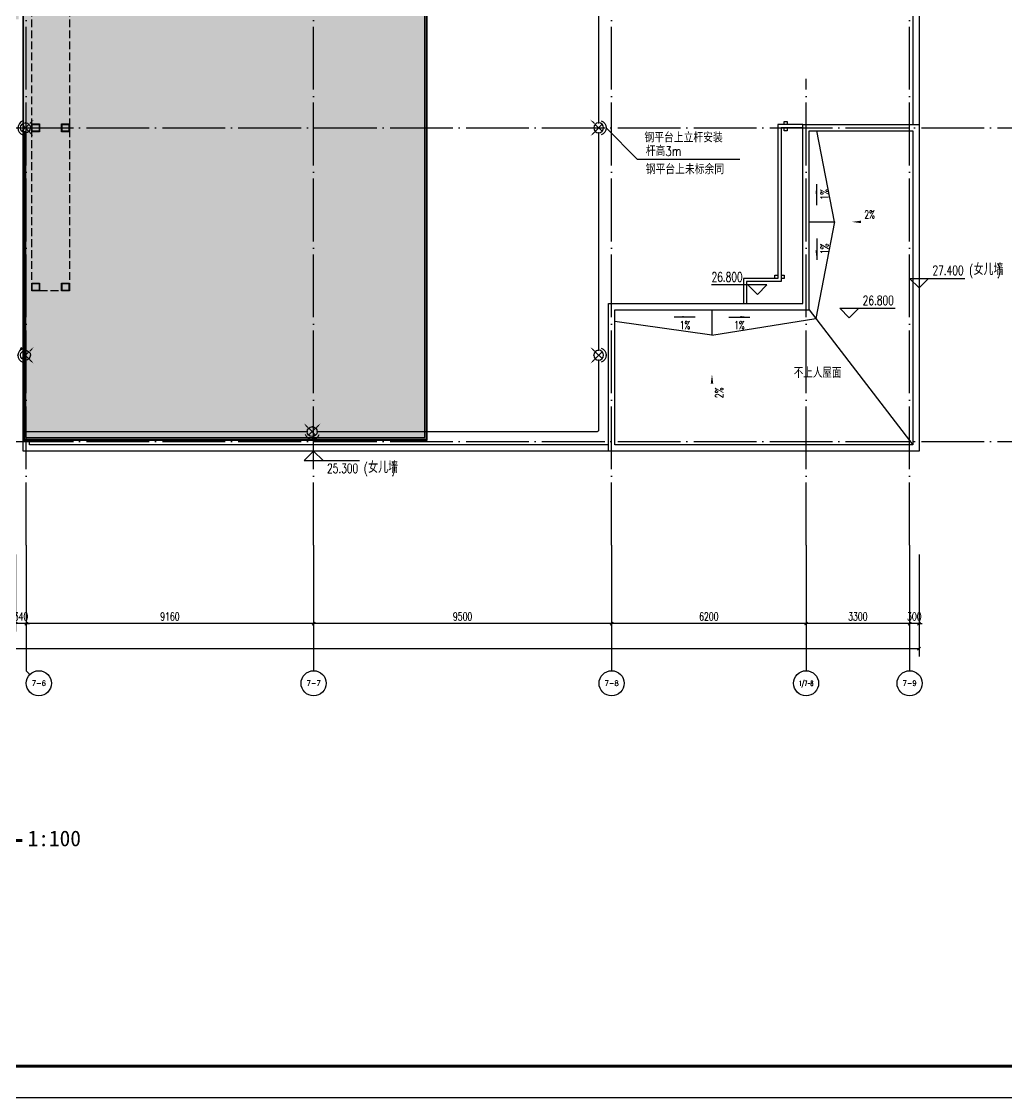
# Model space of a CAD drawing. Extents: x -621157 to 1764546, y -106808 to 741893.
# Drawn here: x 238188 to 269588, y 479856 to 514139 of the extents above; entities that cross this region are included whole.
import ezdxf
from ezdxf.enums import TextEntityAlignment as Align

# ---------------------------------------------------------------- set-up
doc = ezdxf.new("R2010")
doc.units = 0
doc.header["$LTSCALE"] = 1000
doc.header["$MEASUREMENT"] = 0
for name, pattern in [('DASH', [0.35, 0.25, -0.1]), ('XREF-A-101-平面图_t3$0$DASH', [0.35, 0.25, -0.1]), ('XREF-A-101-平面图_t3$0$DOTE', [2.42, 2, -0.2, 0.02, -0.2])]:
    doc.linetypes.add(name, pattern=pattern)
for name, color, linetype in [('0-底图', 7, 'Continuous'), ('A-DIVISION', 3, 'Continuous'), ('AXIS_TEXT', 7, 'Continuous'), ('EQUIP-照明', 3, 'Continuous'), ('SIG_TEXT', 2, 'Continuous'), ('TK-BLUE', 7, 'Continuous'), ('WIRE-照明', 4, 'Continuous'), ('XREF-A-101-平面图_t3$0$A-ANNO-CUTL', 8, 'Continuous'), ('XREF-A-101-平面图_t3$0$A-ANNO-IDEN', 8, 'Continuous'), ('XREF-A-101-平面图_t3$0$A-DIM_ELEV', 8, 'Continuous'), ('XREF-A-101-平面图_t3$0$A-DOTE', 8, 'Continuous'), ('XREF-A-101-平面图_t3$0$A-HANDRAIL', 8, 'Continuous'), ('XREF-A-101-平面图_t3$0$A-LEAD-AROW', 8, 'Continuous'), ('XREF-A-101-平面图_t3$0$A-PUB_HATCH', 8, 'Continuous'), ('XREF-A-101-平面图_t3$0$A-RAIL', 8, 'Continuous'), ('XREF-A-101-平面图_t3$0$A-ROOF', 8, 'Continuous'), ('XREF-A-101-平面图_t3$0$A-roof-water', 8, 'Continuous'), ('XREF-A-101-平面图_t3$0$A-STAIR', 8, 'Continuous'), ('XREF-A-101-平面图_t3$0$AXIS', 8, 'Continuous'), ('XREF-A-101-平面图_t3$0$SS-COLUMN', 8, 'Continuous'), ('XREF-A-101-平面图_t3$0$底图 - 副本$0$PUB_TEXT', 8, 'Continuous'), ('XREF-A-101-平面图_t3$0$建-箭头', 8, 'Continuous')]:
    doc.layers.add(name, color=color, linetype=linetype)
doc.styles.add('COMPLEX', font='COMPLEX')
doc.styles.add('DIM_FONT', font='ROMANS', dxfattribs={"width": 0.8, "bigfont": 'HZDXC'})
doc.styles.add('HL-LD', font='simsun.ttc', dxfattribs={"height": 500})
doc.styles.add('ST64S', font='hl-ld.shx', dxfattribs={"bigfont": 'ST64S.shx'})
doc.styles.get("Standard").update_dxf_attribs({"font": 'romans.shx', "bigfont": 'HZDXC.SHX'})
doc.styles.add('XREF-A-101-平面图_t3$0$A-AXIS-LABEL', font='COMPLEX', dxfattribs={"bigfont": 'GBCBIG'})
doc.styles.add('XREF-A-101-平面图_t3$0$A-DIM_T3', font='SIMPLEX', dxfattribs={"width": 0.705882, "bigfont": 'GBCBIG'})
doc.styles.add('XREF-A-101-平面图_t3$0$A-STANDARD', font='SIMPLEX', dxfattribs={"bigfont": 'GBCBIG'})
doc.styles.add('XREF-A-101-平面图_t3$0$底图 - 副本$0$_TCH_DIM', font='SIMPLEX', dxfattribs={"bigfont": 'GBCBIG'})
doc.dimstyles.new('XREF-A-101-平面图_t3$0$A-DIM-100', dxfattribs={"dimscale": 100, "dimtxt": 2.55, "dimasz": 1, "dimexe": 2.5, "dimexo": 3, "dimgap": 1, "dimtad": 1, "dimdec": 0, "dimzin": 0, "dimdsep": 46, "dimtxsty": 'XREF-A-101-平面图_t3$0$A-DIM_T3', "dimblk": 'XREF-A-101-平面图_t3$0$_ArchTick', "dimcen": 0.09, "dimclrt": 7, "dimazin": 2, "dimtfac": 1, "dimtdec": 0, "dimtix": 1, "dimtmove": 2, "dimatfit": 3, "dimfxl": 0, "dimtolj": 1, "dimtzin": 0, "dimarcsym": 0})

# ---------------------------------------------------------------- blocks, each defined once
blk = doc.blocks.new('XREF-A-101-平面图_t3$0$G$CEB38B5CA')
at = {"layer": 'XREF-A-101-平面图_t3$0$A-PUB_HATCH'}
h = blk.add_hatch(dxfattribs=at)
h.set_pattern_fill('ANGLE', color=256, scale=100)
h.set_pattern_definition([(0, (-747423.56, 77633.4), (0, 349.25), [254, -95.25]), (90, (-747423.56, 77633.4), (-349.25, 2e-14), [254, -95.25])])
h.paths.add_polyline_path([(25414, -49210), (29414, -49210), (29414, -47010), (31189, -47010), (31189, -39860), (12534, -39860), (12534, -76810), (25414, -76810)])
h.paths.add_polyline_path([(-16361, -63410), (12384, -63410), (12384, -39860), (-16111, -39860), (-16111, -56860), (-17811, -56860), (-17811, -58260), (-16411, -58260), (-16411, -58060), (-16361, -58060), (-16361, -63410)], is_closed=False)
h.paths.add_polyline_path([(30374, -42232, 1), (30604, -41788, 1)], flags=16)
h.paths.add_polyline_path([(30291, -44650, 1), (30687, -44269, 1)], flags=16)
h.paths.add_polyline_path([(30184, -43320, 1), (30793, -42801, 1)], flags=16)
h.paths.add_polyline_path([(-5511, -41960), (-5511, -46660), (-7311, -46660), (-7311, -41960), (-5511, -41960)], is_closed=False, flags=16)
h.paths.add_polyline_path([(-5511, -47060), (-5511, -49660), (-7311, -49660), (-7311, -47060)], flags=16)
h.paths.add_polyline_path([(-8811, -41960), (-8811, -49660), (-10611, -49660), (-10611, -41960)], flags=16)
h.paths.add_polyline_path([(-12111, -41060), (-12111, -49660), (-13911, -49660), (-13911, -41060)], flags=16)
h.paths.add_polyline_path([(9689, -53360), (9689, -55610), (689, -55610), (689, -53360)], flags=16)
h.paths.add_polyline_path([(9689, -58560), (9689, -60810), (689, -60810), (689, -58560)], flags=16)
h.paths.add_polyline_path([(-2311, -58560), (-2311, -60810), (-11311, -60810), (-11311, -58560)], flags=16)
h.paths.add_polyline_path([(-2311, -53360), (-2311, -55610), (-11311, -55610), (-11311, -53360)], flags=16)
at = {"layer": 'XREF-A-101-平面图_t3$0$A-ANNO-IDEN'}
blk.add_circle((12494, -73904), 36.7, dxfattribs=at)
at = {"layer": 'XREF-A-101-平面图_t3$0$A-HANDRAIL'}
blk.add_line((12559, -66985), (12609, -66985), dxfattribs=at)
for points in [[(25339, -76735), (25339, -58385)], [(25389, -76785), (25389, -58435)], [(12559, -66985), (12559, -76785), (25389, -76785)], [(12609, -66985), (12609, -76735), (25339, -76735)]]:
    blk.add_lwpolyline(points, dxfattribs=at)
at = {"layer": 'XREF-A-101-平面图_t3$0$A-STAIR'}
for points in [[(12534, -39860), (12534, -76810)], [(25414, -76810), (25414, -49210), (29414, -49210), (29414, -47010), (31189, -47010)], [(12534, -76810), (25414, -76810)]]:
    blk.add_lwpolyline(points, dxfattribs=at)
blk = doc.blocks.new('XREF-A-101-平面图_t3$0$G$C29F22FFE')
at = {"layer": 'XREF-A-101-平面图_t3$0$A-LEAD-AROW', "transparency": 33554559}
for points in [[(-3262, -1897), (-3262, -2197), (-3302, -2197)], [(-3262, -4303), (-3262, -4003), (-3302, -4003)], [(-7803, -6137), (-7503, -6137), (-7503, -6097)], [(-5397, -6137), (-5697, -6137), (-5697, -6097)]]:
    blk.add_hatch(color=256, dxfattribs=at).paths.add_polyline_path(points, flags=17)
at = {"layer": 'XREF-A-101-平面图_t3$0$A-DIM_ELEV'}
for p, q in [((-4854, -5109), (-6614, -5109)), ((-5154, -5409), (-5454, -5109)), ((-5154, -5409), (-4854, -5109)), ((0, -5200), (-300, -4900)), ((-300, -4900), (1460, -4900)), ((0, -5200), (300, -4900)), ((-2224, -6153), (-2524, -5853)), ((-2524, -5853), (-764, -5853)), ((-2224, -6153), (-1924, -5853))]:
    blk.add_line(p, q, dxfattribs=at)
at = {"layer": 'XREF-A-101-平面图_t3$0$A-LEAD-AROW'}
for points in [[(-3262, -2568), (-3262, -1897)], [(-3262, -3632), (-3262, -4303)], [(-7132, -6137), (-7803, -6137)], [(-6068, -6137), (-5397, -6137)]]:
    blk.add_lwpolyline(points, dxfattribs=at)
for points in [[(-982, -3100, 0, 0, 0), (-2148, -3100, 0, 80, 0), (-1848, -3100, 0, 0, 0)], [(-6600, -9120, 0, 0, 0), (-6600, -7953, 0, 80, 0), (-6600, -8253, 0, 0, 0)]]:
    blk.add_lwpolyline(points, format="xyseb", dxfattribs=at)
at = {"layer": 'XREF-A-101-平面图_t3$0$A-ROOF'}
for points in [[(0, 0), (0, -10400), (-9900, -10400), (-9900, -5700), (-3700, -5700), (-3700, 0)], [(-200, -200), (-200, -10200), (-9700, -10200), (-9700, -5900), (-3500, -5900), (-3500, -200)]]:
    blk.add_lwpolyline(points, close=True, dxfattribs=at)
for points in [[(-4300, 0), (-4300, 100), (-4200, 100), (-4200, 0)], [(-3700, 0), (-4500, 0), (-4500, -4900), (-5600, -4900), (-5600, -5700)], [(-3700, -100), (-4400, -100), (-4400, -5000), (-5500, -5000), (-5500, -5700)], [(-4200, -100), (-4200, -200), (-4300, -200), (-4300, -100)], [(-4500, -4900), (-4600, -4900), (-4600, -4800), (-4500, -4800)], [(-4400, -4800), (-4300, -4800), (-4300, -4900), (-4400, -4900)]]:
    blk.add_lwpolyline(points, dxfattribs=at)
at = {"layer": 'XREF-A-101-平面图_t3$0$A-roof-water'}
for points in [[(-3500, -3100), (-2695, -3100), (-3257, -200)], [(-3500, -3100), (-2695, -3100), (-3290, -6173)], [(-6600, -5900), (-6600, -6704), (-9700, -6275)], [(-6600, -5900), (-6600, -6704), (-3290, -6173)], [(-3500, -5900), (-200, -10200)]]:
    blk.add_lwpolyline(points, dxfattribs=at)
at = {"layer": 'XREF-A-101-平面图_t3$0$A-DIM_ELEV', "color": 7, "style": 'XREF-A-101-平面图_t3$0$A-STANDARD', "width": 0.705882}
for s, height, p in [('(', 298, (1600, -4795)), (')', 298, (2487, -4795)), ('26.800', 297.5, (-6614, -5004)), ('27.400', 297.5, (430, -4795)), ('26.800', 297.5, (-1794, -5748))]:
    blk.add_text(s, height=height, dxfattribs=at).set_placement(p)
at = {"layer": 'XREF-A-101-平面图_t3$0$A-DIM_ELEV', "color": 7, "style": 'XREF-A-101-平面图_t3$0$A-STANDARD'}
blk.add_text('女儿墙', height=373.3, dxfattribs=at).set_placement((1740, -4795))
at = {"layer": 'XREF-A-101-平面图_t3$0$A-LEAD-AROW', "color": 7, "style": 'XREF-A-101-平面图_t3$0$A-STANDARD', "width": 0.705882}
for s, p in [('1%', (-2887, -2396)), ('1%', (-2887, -4130)), ('2%', (-6240, -8717))]:
    blk.add_text(s, height=255, rotation=90, dxfattribs=at).set_placement(p)
for s, p in [('2%', (-1745, -2995)), ('1%', (-7630, -6513)), ('1%', (-5896, -6513))]:
    blk.add_text(s, height=255, dxfattribs=at).set_placement(p)
at = {"layer": 'XREF-A-101-平面图_t3$0$底图 - 副本$0$PUB_TEXT', "style": 'XREF-A-101-平面图_t3$0$底图 - 副本$0$_TCH_DIM'}
blk.add_text('不上人屋面', height=337.6, dxfattribs=at).set_placement((-3993, -8069))
blk = doc.blocks.new('XREF-A-101-平面图_t3$0$_ArchTick')
at = {"color": 0, "linetype": 'ByBlock', "const_width": 0.4}
blk.add_lwpolyline([(-0.5, -0.5), (0.5, 0.5)], dxfattribs=at)
blk = doc.blocks.new('*D25483')
at = {"layer": 'Defpoints', "color": 0}
for p in [(66500, -3300), (66800, -3300), (66500, -5800)]:
    blk.add_point(p, dxfattribs=at)
at = {"layer": 'XREF-A-101-平面图_t3$0$AXIS', "color": 0, "lineweight": -2}
for p, q in [((66500, -3600), (66500, -6050)), ((66800, -3600), (66800, -6050)), ((66500, -5800), (66400, -5800)), ((66800, -5800), (66500, -5800)), ((66800, -5800), (66900, -5800))]:
    blk.add_line(p, q, dxfattribs=at)
at = {"layer": 'XREF-A-101-平面图_t3$0$AXIS', "color": 0, "linetype": 'ByBlock', "lineweight": -2, "xscale": 100, "yscale": 100, "zscale": 100}
blk.add_blockref('XREF-A-101-平面图_t3$0$_ArchTick', (66500, -5800), dxfattribs=at)
at = {"layer": 'XREF-A-101-平面图_t3$0$AXIS', "color": 0, "linetype": 'ByBlock', "lineweight": -2, "xscale": 100, "yscale": 100, "zscale": 100, "rotation": 180}
blk.add_blockref('XREF-A-101-平面图_t3$0$_ArchTick', (66800, -5800), dxfattribs=at)
at = {"layer": 'XREF-A-101-平面图_t3$0$AXIS', "color": 7, "insert": (66650, -5573), "char_height": 255, "attachment_point": 5, "style": 'XREF-A-101-平面图_t3$0$A-DIM_T3'}
blk.add_mtext('\\A1;300', dxfattribs=at)
blk = doc.blocks.new('*D25484')
at = {"layer": 'Defpoints', "color": 0}
for p in [(63200, -3300), (66500, -3300), (63200, -5800)]:
    blk.add_point(p, dxfattribs=at)
at = {"layer": 'XREF-A-101-平面图_t3$0$AXIS', "color": 0, "lineweight": -2}
for p, q in [((63200, -3600), (63200, -6050)), ((66500, -3600), (66500, -6050)), ((66500, -5800), (63200, -5800))]:
    blk.add_line(p, q, dxfattribs=at)
at = {"layer": 'XREF-A-101-平面图_t3$0$AXIS', "color": 0, "linetype": 'ByBlock', "lineweight": -2, "xscale": 100, "yscale": 100, "zscale": 100, "rotation": 180}
blk.add_blockref('XREF-A-101-平面图_t3$0$_ArchTick', (63200, -5800), dxfattribs=at)
at = {"layer": 'XREF-A-101-平面图_t3$0$AXIS', "color": 0, "linetype": 'ByBlock', "lineweight": -2, "xscale": 100, "yscale": 100, "zscale": 100}
blk.add_blockref('XREF-A-101-平面图_t3$0$_ArchTick', (66500, -5800), dxfattribs=at)
at = {"layer": 'XREF-A-101-平面图_t3$0$AXIS', "color": 7, "insert": (64850, -5573), "char_height": 255, "attachment_point": 5, "style": 'XREF-A-101-平面图_t3$0$A-DIM_T3'}
blk.add_mtext('\\A1;3300', dxfattribs=at)
blk = doc.blocks.new('*D25485')
at = {"layer": 'Defpoints', "color": 0}
for p in [(57000, -3300), (63200, -3300), (57000, -5800)]:
    blk.add_point(p, dxfattribs=at)
at = {"layer": 'XREF-A-101-平面图_t3$0$AXIS', "color": 0, "lineweight": -2}
for p, q in [((57000, -3600), (57000, -6050)), ((63200, -3600), (63200, -6050)), ((63200, -5800), (57000, -5800))]:
    blk.add_line(p, q, dxfattribs=at)
at = {"layer": 'XREF-A-101-平面图_t3$0$AXIS', "color": 0, "linetype": 'ByBlock', "lineweight": -2, "xscale": 100, "yscale": 100, "zscale": 100, "rotation": 180}
blk.add_blockref('XREF-A-101-平面图_t3$0$_ArchTick', (57000, -5800), dxfattribs=at)
at = {"layer": 'XREF-A-101-平面图_t3$0$AXIS', "color": 0, "linetype": 'ByBlock', "lineweight": -2, "xscale": 100, "yscale": 100, "zscale": 100}
blk.add_blockref('XREF-A-101-平面图_t3$0$_ArchTick', (63200, -5800), dxfattribs=at)
at = {"layer": 'XREF-A-101-平面图_t3$0$AXIS', "color": 7, "insert": (60100, -5573), "char_height": 255, "attachment_point": 5, "style": 'XREF-A-101-平面图_t3$0$A-DIM_T3'}
blk.add_mtext('\\A1;6200', dxfattribs=at)
blk = doc.blocks.new('*D25486')
at = {"layer": 'Defpoints', "color": 0}
for p in [(47500, -3300), (57000, -3300), (47500, -5800)]:
    blk.add_point(p, dxfattribs=at)
at = {"layer": 'XREF-A-101-平面图_t3$0$AXIS', "color": 0, "lineweight": -2}
for p, q in [((47500, -3600), (47500, -6050)), ((57000, -3600), (57000, -6050)), ((57000, -5800), (47500, -5800))]:
    blk.add_line(p, q, dxfattribs=at)
at = {"layer": 'XREF-A-101-平面图_t3$0$AXIS', "color": 0, "linetype": 'ByBlock', "lineweight": -2, "xscale": 100, "yscale": 100, "zscale": 100, "rotation": 180}
blk.add_blockref('XREF-A-101-平面图_t3$0$_ArchTick', (47500, -5800), dxfattribs=at)
at = {"layer": 'XREF-A-101-平面图_t3$0$AXIS', "color": 0, "linetype": 'ByBlock', "lineweight": -2, "xscale": 100, "yscale": 100, "zscale": 100}
blk.add_blockref('XREF-A-101-平面图_t3$0$_ArchTick', (57000, -5800), dxfattribs=at)
at = {"layer": 'XREF-A-101-平面图_t3$0$AXIS', "color": 7, "insert": (52250, -5573), "char_height": 255, "attachment_point": 5, "style": 'XREF-A-101-平面图_t3$0$A-DIM_T3'}
blk.add_mtext('\\A1;9500', dxfattribs=at)
blk = doc.blocks.new('*D25487')
at = {"layer": 'Defpoints', "color": 0}
for p in [(38340, -3300), (47500, -3300), (38340, -5800)]:
    blk.add_point(p, dxfattribs=at)
at = {"layer": 'XREF-A-101-平面图_t3$0$AXIS', "color": 0, "lineweight": -2}
for p, q in [((38340, -3600), (38340, -6050)), ((47500, -3600), (47500, -6050)), ((47500, -5800), (38340, -5800))]:
    blk.add_line(p, q, dxfattribs=at)
at = {"layer": 'XREF-A-101-平面图_t3$0$AXIS', "color": 0, "linetype": 'ByBlock', "lineweight": -2, "xscale": 100, "yscale": 100, "zscale": 100, "rotation": 180}
blk.add_blockref('XREF-A-101-平面图_t3$0$_ArchTick', (38340, -5800), dxfattribs=at)
at = {"layer": 'XREF-A-101-平面图_t3$0$AXIS', "color": 0, "linetype": 'ByBlock', "lineweight": -2, "xscale": 100, "yscale": 100, "zscale": 100}
blk.add_blockref('XREF-A-101-平面图_t3$0$_ArchTick', (47500, -5800), dxfattribs=at)
at = {"layer": 'XREF-A-101-平面图_t3$0$AXIS', "color": 7, "insert": (42920, -5573), "char_height": 255, "attachment_point": 5, "style": 'XREF-A-101-平面图_t3$0$A-DIM_T3'}
blk.add_mtext('\\A1;9160', dxfattribs=at)
blk = doc.blocks.new('*D25488')
at = {"layer": 'Defpoints', "color": 0}
for p in [(38000, -3300), (38340, -3300), (38000, -5800)]:
    blk.add_point(p, dxfattribs=at)
at = {"layer": 'XREF-A-101-平面图_t3$0$AXIS', "color": 0, "lineweight": -2}
for p, q in [((38000, -3600), (38000, -6050)), ((38340, -3600), (38340, -6050)), ((38000, -5800), (37900, -5800)), ((38340, -5800), (38000, -5800)), ((38340, -5800), (38440, -5800))]:
    blk.add_line(p, q, dxfattribs=at)
at = {"layer": 'XREF-A-101-平面图_t3$0$AXIS', "color": 0, "linetype": 'ByBlock', "lineweight": -2, "xscale": 100, "yscale": 100, "zscale": 100}
blk.add_blockref('XREF-A-101-平面图_t3$0$_ArchTick', (38000, -5800), dxfattribs=at)
at = {"layer": 'XREF-A-101-平面图_t3$0$AXIS', "color": 0, "linetype": 'ByBlock', "lineweight": -2, "xscale": 100, "yscale": 100, "zscale": 100, "rotation": 180}
blk.add_blockref('XREF-A-101-平面图_t3$0$_ArchTick', (38340, -5800), dxfattribs=at)
at = {"layer": 'XREF-A-101-平面图_t3$0$AXIS', "color": 7, "insert": (38170, -5573), "char_height": 255, "attachment_point": 5, "style": 'XREF-A-101-平面图_t3$0$A-DIM_T3'}
blk.add_mtext('\\A1;340', dxfattribs=at)
blk = doc.blocks.new('_AXISO')
blk.add_circle((0, 0), 0.5)
at = {"layer": 'AXIS_TEXT', "style": 'COMPLEX'}
blk.add_attdef('A', text='', height=0.56, dxfattribs=at).set_placement((-0.25, -0.28), (0.25, -0.28), align=Align.FIT)
blk = doc.blocks.new('*D25504')
at = {"layer": 'Defpoints', "color": 0}
for p in [(-300, -3300), (66800, -3300), (-300, -6600)]:
    blk.add_point(p, dxfattribs=at)
at = {"layer": 'XREF-A-101-平面图_t3$0$AXIS', "color": 0, "lineweight": -2}
for p, q in [((-300, -3600), (-300, -6850)), ((66800, -3600), (66800, -6850)), ((66800, -6600), (-300, -6600))]:
    blk.add_line(p, q, dxfattribs=at)
at = {"layer": 'XREF-A-101-平面图_t3$0$AXIS', "color": 0, "linetype": 'ByBlock', "lineweight": -2, "xscale": 100, "yscale": 100, "zscale": 100, "rotation": 180}
blk.add_blockref('XREF-A-101-平面图_t3$0$_ArchTick', (-300, -6600), dxfattribs=at)
at = {"layer": 'XREF-A-101-平面图_t3$0$AXIS', "color": 0, "linetype": 'ByBlock', "lineweight": -2, "xscale": 100, "yscale": 100, "zscale": 100}
blk.add_blockref('XREF-A-101-平面图_t3$0$_ArchTick', (66800, -6600), dxfattribs=at)
at = {"layer": 'XREF-A-101-平面图_t3$0$AXIS', "color": 7, "insert": (33250, -6373), "char_height": 255, "attachment_point": 5, "style": 'XREF-A-101-平面图_t3$0$A-DIM_T3'}
blk.add_mtext('\\A1;67100', dxfattribs=at)
blk = doc.blocks.new('XREF-A-101-平面图_t3$0$G$CA9CF33C3(2)')
at = {"layer": 'XREF-A-101-平面图_t3$0$A-ANNO-CUTL'}
blk.add_lwpolyline([(565, -2171), (293, -2770), (373, -2848), (167, -2795), (247, -2872), (-25, -3471)], dxfattribs=at)
at = {"layer": 'XREF-A-101-平面图_t3$0$A-RAIL'}
for p, q in [((2506, -2231), (538, -2231)), ((2506, -2181), (561, -2181)), ((2506, -3411), (2, -3411)), ((2506, -3461), (-20, -3461))]:
    blk.add_line(p, q, dxfattribs=at)
at = {"layer": 'XREF-A-101-平面图_t3$0$A-STAIR', "linetype": 'XREF-A-101-平面图_t3$0$DASH'}
for p, q in [((-4114, -2241), (-4114, -3401)), ((-3894, -2241), (-3894, -3401)), ((-3674, -2241), (-3674, -3401)), ((-3454, -2241), (-3454, -3401)), ((-3234, -2241), (-3234, -3401)), ((-3014, -2241), (-3014, -3401)), ((-2794, -2241), (-2794, -3401)), ((-2574, -2241), (-2574, -3401)), ((-2354, -2241), (-2354, -3401)), ((-2134, -2241), (-2134, -3401)), ((-1914, -2241), (-1914, -3401)), ((-1694, -2241), (-1694, -3401)), ((-1474, -2241), (-1474, -3401)), ((-1254, -2241), (-1254, -3401)), ((-1254, -2241), (-1254, -3401)), ((-354, -2241), (-354, -3401)), ((-134, -2241), (-134, -3401)), ((86, -2241), (86, -3401)), ((306, -2241), (306, -3401)), ((526, -2241), (526, -3401)), ((746, -2241), (746, -3401)), ((966, -2241), (966, -3401)), ((1186, -2241), (1186, -3401)), ((1406, -2241), (1406, -3401)), ((1626, -2241), (1626, -3401)), ((1846, -2241), (1846, -3401)), ((2066, -2241), (2066, -3401)), ((2286, -2241), (2286, -3401)), ((2506, -2241), (2506, -3401))]:
    blk.add_line(p, q, dxfattribs=at)
at = {"layer": 'XREF-A-101-平面图_t3$0$A-STAIR'}
for p, q in [((526, -2241), (526, -3401)), ((746, -2241), (746, -3401)), ((966, -2241), (966, -3401)), ((1186, -2241), (1186, -3401)), ((1406, -2241), (1406, -3401)), ((1626, -2241), (1626, -3401)), ((1846, -2241), (1846, -3401)), ((2066, -2241), (2066, -3401)), ((2286, -2241), (2286, -3401)), ((2506, -2241), (2506, -3401)), ((306, -2741), (306, -3401)), ((86, -3226), (86, -3401))]:
    blk.add_line(p, q, dxfattribs=at)
at = {"layer": 'XREF-A-101-平面图_t3$0$A-STAIR', "linetype": 'XREF-A-101-平面图_t3$0$DASH'}
for points in [[(-4334, -33471), (-5534, -33471), (-5534, -2171), (-4114, -2171), (-4114, -3471), (-4334, -3471), (-4334, -33471)], [(-4114, -2241), (2506, -2241), (2506, -2171), (-4114, -2171), (-4114, -2241)], [(2506, -3401), (2506, -3471), (-4114, -3471), (-4114, -3401), (2506, -3401)]]:
    blk.add_lwpolyline(points, dxfattribs=at)
at = {"layer": 'XREF-A-101-平面图_t3$0$A-STAIR'}
for points in [[(534, -2241), (2506, -2241), (2506, -2171), (565, -2171)], [(2506, -3401), (2506, -3471), (-25, -3471)], [(7, -3401), (2506, -3401)]]:
    blk.add_lwpolyline(points, dxfattribs=at)
at = {"layer": 'XREF-A-101-平面图_t3$0$建-箭头'}
blk.add_lwpolyline([(2506, -2821, 0, 0, 0), (841, -2821, 0, 40, 0), (991, -2821, 0, 0, 0)], format="xyseb", dxfattribs=at)
at = {"layer": 'XREF-A-101-平面图_t3$0$建-箭头', "color": 7, "style": 'XREF-A-101-平面图_t3$0$A-STANDARD'}
blk.add_text('上', height=187, dxfattribs=at).set_placement((2559, -2908))
blk = doc.blocks.new('XREF-A-101-平面图_t3$0$G$CFC13AE8A')
at = {"layer": 'XREF-A-101-平面图_t3$0$SS-COLUMN', "color": 6, "linetype": 'Continuous', "ltscale": 100}
for points in [[(175, 26100), (425, 26100), (425, 25850), (175, 25850)], [(191, 26084), (409, 26084), (409, 25866), (191, 25866)], [(1125, 26100), (1375, 26100), (1375, 25850), (1125, 25850)], [(1141, 26084), (1359, 26084), (1359, 25866), (1141, 25866)], [(175, 20125), (425, 20125), (425, 19875), (175, 19875)], [(191, 20109), (409, 20109), (409, 19891), (191, 19891)], [(1125, 20125), (1375, 20125), (1375, 19875), (1125, 19875)], [(1141, 20109), (1359, 20109), (1359, 19891), (1141, 19891)], [(175, 10125), (425, 10125), (425, 9875), (175, 9875)], [(191, 10109), (409, 10109), (409, 9891), (191, 9891)], [(1125, 10125), (1375, 10125), (1375, 9875), (1125, 9875)], [(1141, 10109), (1359, 10109), (1359, 9891), (1141, 9891)], [(175, 125), (425, 125), (425, -125), (175, -125)], [(191, 109), (409, 109), (409, -109), (191, -109)], [(1125, 125), (1375, 125), (1375, -125), (1125, -125)], [(1141, 109), (1359, 109), (1359, -109), (1141, -109)], [(175, -4950), (425, -4950), (425, -5200), (175, -5200)], [(191, -4966), (409, -4966), (409, -5184), (191, -5184)], [(1125, -4950), (1375, -4950), (1375, -5200), (1125, -5200)], [(1141, -4966), (1359, -4966), (1359, -5184), (1141, -5184)]]:
    blk.add_lwpolyline(points, close=True, dxfattribs=at)
blk = doc.blocks.new('A0-Verital')
blk.add_lwpolyline([(118900, 84100), (0, 84100), (0, 0), (118900, 0)], close=True)
at = {"const_width": 100}
blk.add_lwpolyline([(2500, 83100), (117900, 83100), (117900, 1000), (2500, 1000)], close=True, dxfattribs=at)
blk = doc.blocks.new('$equip$00001201')
for p, q in [((-0.247, 0.247), (0.247, -0.247)), ((0.247, 0.247), (-0.247, -0.247)), ((0.441, 0.441), (0.3, 0.3)), ((0.441, -0.441), (0.3, -0.3))]:
    blk.add_line(p, q)
blk.add_circle((0, 0), 0.35)
blk.add_arc((0, 0), 0.532, 109.98311, 250.01689)
for p in [(-0.532, 0), (0, 0.35), (0.35, 0), (0, -0.35)]:
    blk.add_point(p)
for points in [[(0.418, 0.465), (0.465, 0.418), (0.583, 0.583)], [(0.418, -0.465), (0.465, -0.418), (0.583, -0.583)]]:
    blk.add_solid(points)
at = {"flags": 9}
blk.add_attdef('A', (0, 0), '', height=0.00002, dxfattribs=at)
blk = doc.blocks.new('TITLE')
at = {"layer": 'A-DIVISION', "const_width": 100}
blk.add_lwpolyline([(-5000, 0), (5000, 0)], dxfattribs=at)
at = {"layer": 'TK-BLUE'}
for tag, height, style, p in [('TITLE1', 700, 'ST64S', (117, 275)), ('TITLE2', 500, 'HL-LD', (80, -798))]:
    blk.add_attdef(tag, text='', height=height, dxfattribs=dict(at, style=style)).set_placement(p, align=Align.CENTER)
at = {"layer": 'TK-BLUE', "style": 'HL-LD'}
blk.add_attdef('SCALE', (5165, -185), '', height=500, dxfattribs=at)
blk = doc.blocks.new('XREF-A-101-平面图_t3$0$轴网(3)')
at = {"layer": 'XREF-A-101-平面图_t3$0$A-DOTE', "linetype": 'XREF-A-101-平面图_t3$0$DOTE'}
for p, q in [((38340, -3300), (38340, 43300)), ((47500, -3300), (47500, 43300)), ((57000, -3300), (57000, 43300)), ((66500, -3300), (66500, 43300)), ((63200, -3300), (63200, 11562.8)), ((-3300, 10000), (69800, 10000)), ((-3300, 0), (69800, 0))]:
    blk.add_line(p, q, dxfattribs=at)
at = {"layer": 'XREF-A-101-平面图_t3$0$AXIS'}
for p, q in [((38340, -3300), (38340, -7300)), ((47500, -3300), (47500, -7300)), ((57000, -3300), (57000, -7300)), ((63200, -3300), (63200, -7300)), ((66500, -3300), (66500, -7300)), ((38340, -7300), (38457.2, -7417.2))]:
    blk.add_line(p, q, dxfattribs=at)
ref = blk.add_blockref('_AXISO', (38740, -7700), dxfattribs=dict(at, xscale=800, yscale=800, zscale=800))
ref.add_attrib('A', '7-6', dxfattribs={"color": 7, "height": 168.54, "style": 'XREF-A-101-平面图_t3$0$A-AXIS-LABEL', "width": 0.933333}).set_placement((38515.3, -7784.3), (38964.7, -7784.3), align=Align.FIT)
ref = blk.add_blockref('_AXISO', (47500, -7700), dxfattribs=dict(at, xscale=800, yscale=800, zscale=800))
ref.add_attrib('A', '7-7', dxfattribs={"color": 7, "height": 168.54, "style": 'XREF-A-101-平面图_t3$0$A-AXIS-LABEL', "width": 0.933333}).set_placement((47275.3, -7784.3), (47724.7, -7784.3), align=Align.FIT)
ref = blk.add_blockref('_AXISO', (57000, -7700), dxfattribs=dict(at, xscale=800, yscale=800, zscale=800))
ref.add_attrib('A', '7-8', dxfattribs={"color": 7, "height": 168.54, "style": 'XREF-A-101-平面图_t3$0$A-AXIS-LABEL', "width": 0.933333}).set_placement((56775.3, -7784.3), (57224.7, -7784.3), align=Align.FIT)
ref = blk.add_blockref('_AXISO', (63200, -7700), dxfattribs=dict(at, xscale=800, yscale=800, zscale=800))
ref.add_attrib('A', '1/7-8', dxfattribs={"color": 7, "height": 156.17, "style": 'XREF-A-101-平面图_t3$0$A-AXIS-LABEL', "width": 0.629188}).set_placement((62973.1, -7778.1), (63426.9, -7778.1), align=Align.FIT)
ref = blk.add_blockref('_AXISO', (66500, -7700), dxfattribs=dict(at, xscale=800, yscale=800, zscale=800))
ref.add_attrib('A', '7-9', dxfattribs={"color": 7, "height": 168.54, "style": 'XREF-A-101-平面图_t3$0$A-AXIS-LABEL', "width": 0.933333}).set_placement((66275.3, -7784.3), (66724.7, -7784.3), align=Align.FIT)
for p1, p2, distance, picture, middle in [((66800, -3300), (-300, -3300), 3300, '*D25504', (33250, -6372.5)), ((38340, -3300), (38000, -3300), 2500, '*D25488', (38170, -5572.5)), ((47500, -3300), (38340, -3300), 2500, '*D25487', (42920, -5572.5)), ((57000, -3300), (47500, -3300), 2500, '*D25486', (52250, -5572.5)), ((63200, -3300), (57000, -3300), 2500, '*D25485', (60100, -5572.5)), ((66500, -3300), (63200, -3300), 2500, '*D25484', (64850, -5572.5)), ((66800, -3300), (66500, -3300), 2500, '*D25483', (66650, -5572.5))]:
    dim = blk.add_aligned_dim(p1=p1, p2=p2, distance=distance, dimstyle='XREF-A-101-平面图_t3$0$A-DIM-100', dxfattribs=at)
    dim.commit()
    dim.dimension.update_dxf_attribs({"geometry": picture, "text_midpoint": middle})
blk = doc.blocks.new('XREF-A-101-平面图_t3')
at = {"layer": 'XREF-A-101-平面图_t3$0$A-DIM_ELEV'}
for p, q in [((247500, 500454), (247200, 500154)), ((247500, 500454), (247800, 500154)), ((247200, 500154), (248960, 500154))]:
    blk.add_line(p, q, dxfattribs=at)
at = {"layer": 'XREF-A-101-平面图_t3$0$A-ROOF'}
for points in [[(238240, 541254), (241500, 541254), (241500, 540654), (245100, 540654), (245100, 541054), (266800, 541054), (266800, 510854)], [(238240, 500754), (238240, 541254)], [(238440, 541054), (241300, 541054), (241300, 540454), (245300, 540454), (245300, 540854), (266600, 540854), (266600, 510854)], [(256900, 500454), (238240, 500454), (238240, 500754)], [(256900, 500654), (238440, 500654), (238440, 500804)]]:
    blk.add_lwpolyline(points, dxfattribs=at)
for name, p in [('XREF-A-101-平面图_t3$0$G$CEB38B5CA', (225711, 577615)), ('XREF-A-101-平面图_t3$0$G$CA9CF33C3(2)', (244049, 539025)), ('XREF-A-101-平面图_t3$0$G$CFC13AE8A', (238340, 510754)), ('XREF-A-101-平面图_t3$0$G$C29F22FFE', (266800, 510854))]:
    blk.add_blockref(name, p)
at = {"layer": 'XREF-A-101-平面图_t3$0$A-DOTE'}
blk.add_blockref('XREF-A-101-平面图_t3$0$轴网(3)', (200000, 500754), dxfattribs=at)
at = {"layer": 'XREF-A-101-平面图_t3$0$A-DIM_ELEV', "color": 7, "style": 'XREF-A-101-平面图_t3$0$A-STANDARD', "width": 0.705882}
for s, height, p in [('25.300', 297.5, (247930, 499752)), ('(', 298, (249100, 499752)), (')', 298, (249987, 499752))]:
    blk.add_text(s, height=height, dxfattribs=at).set_placement(p)
at = {"layer": 'XREF-A-101-平面图_t3$0$A-DIM_ELEV', "color": 7, "style": 'XREF-A-101-平面图_t3$0$A-STANDARD'}
blk.add_text('女儿墙', height=373.3, dxfattribs=at).set_placement((249240, 499752))

msp = doc.modelspace()

# ---------------------------------------------------------------- block references
at = {"layer": '0-底图'}
msp.add_blockref('XREF-A-101-平面图_t3', (0, 0), dxfattribs=at)

# ---------------------------------------------------------------- next in the draw order: linework, layer by layer
at = {"layer": 'SIG_TEXT', "color": 2}
msp.add_lwpolyline([(256825, 510754), (257811, 509749), (261086, 509749)], dxfattribs=at)
at = {"layer": 'WIRE-照明'}
for points in [[(256586, 519127), (256586, 510909)], [(238314, 503664), (238314, 510595)], [(256586, 510595), (256586, 503664)]]:
    msp.add_lwpolyline(points, dxfattribs=at)
for points in [[(247295, 501069), (238364, 501069, -0.414214), (238314, 501119), (238314, 503350)], [(256586, 503350), (256586, 501119, -0.414214), (256536, 501069), (247610, 501069)]]:
    msp.add_lwpolyline(points, format="xyb", dxfattribs=at)

# ---------------------------------------------------------------- next in the draw order: block references
msp.add_blockref('A0-Verital', (172558, 479856))
at = {"layer": 'A-DIVISION'}
ref = msp.add_blockref('TITLE', (233217, 488046, 10000), dxfattribs=at)
ref.add_attrib('TITLE1', '屋顶照明平面图', dxfattribs={"layer": '0', "height": 500, "style": 'ST64S'}).set_placement((233224, 488320, 10000), align=Align.CENTER)
ref.add_attrib('TITLE2', 'ROOF LIGHTING PLAN', dxfattribs={"layer": '0', "height": 500, "style": 'HL-LD'}).set_placement((233342, 487248, 10000), align=Align.CENTER)
ref.add_attrib('SCALE', '1:100', (238382, 487861, 10000), dxfattribs={"layer": '0', "height": 500, "style": 'HL-LD'})
at = {"layer": 'EQUIP-照明', "linetype": 'DASH', "yscale": 449.9819997151644, "zscale": 449.982}
for p, xscale, rotation in [((238314, 510752), 449.9820002248389, 359.3883558732963), ((256586, 510752), -449.9820002248389, 0.6116441267036801), ((238314, 503507), 449.9820002248389, 359.3883558732963), ((256586, 503507), -449.9820002248389, 0.6116441267036801), ((247453, 501069), 449.9820002248389, 89.3883558732964)]:
    msp.add_blockref('$equip$00001201', p, dxfattribs=dict(at, xscale=xscale, rotation=rotation))

# ---------------------------------------------------------------- next in the draw order: texts
at = {"layer": 'SIG_TEXT', "color": 2, "style": 'DIM_FONT', "width": 0.8}
for s, p in [('钢平台上立杆安装', (258047, 510288)), ('杆高3m', (258089, 509860)), ('钢平台上未标余同', (258089, 509277))]:
    msp.add_text(s, height=300, dxfattribs=at).set_placement(p)

doc.saveas('drawing.dxf')
